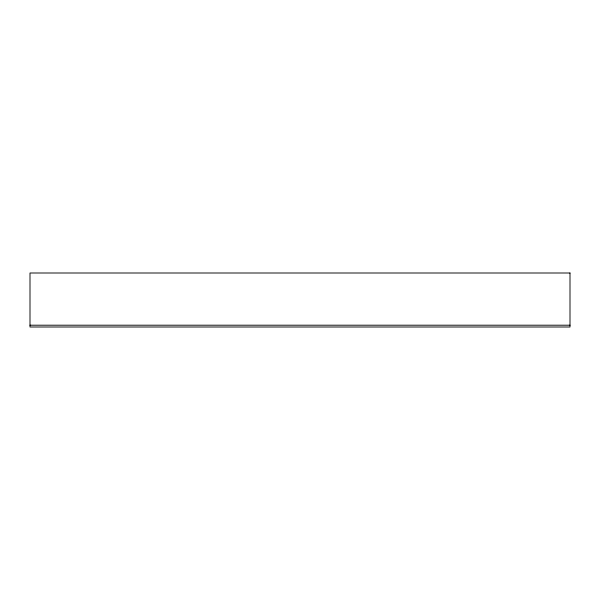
<?xml version="1.0" encoding="UTF-8"?>
<svg xmlns="http://www.w3.org/2000/svg" width="600" height="600" viewBox="0 0 600 600"><rect width="100%" height="100%" fill="white"/><g stroke="black" fill="none" stroke-linecap="round" stroke-linejoin="round"><path stroke-width="0.9" d="M30 325.2L570 325.2M570 273L30 273L30 327L570 327L570 273"/></g></svg>
